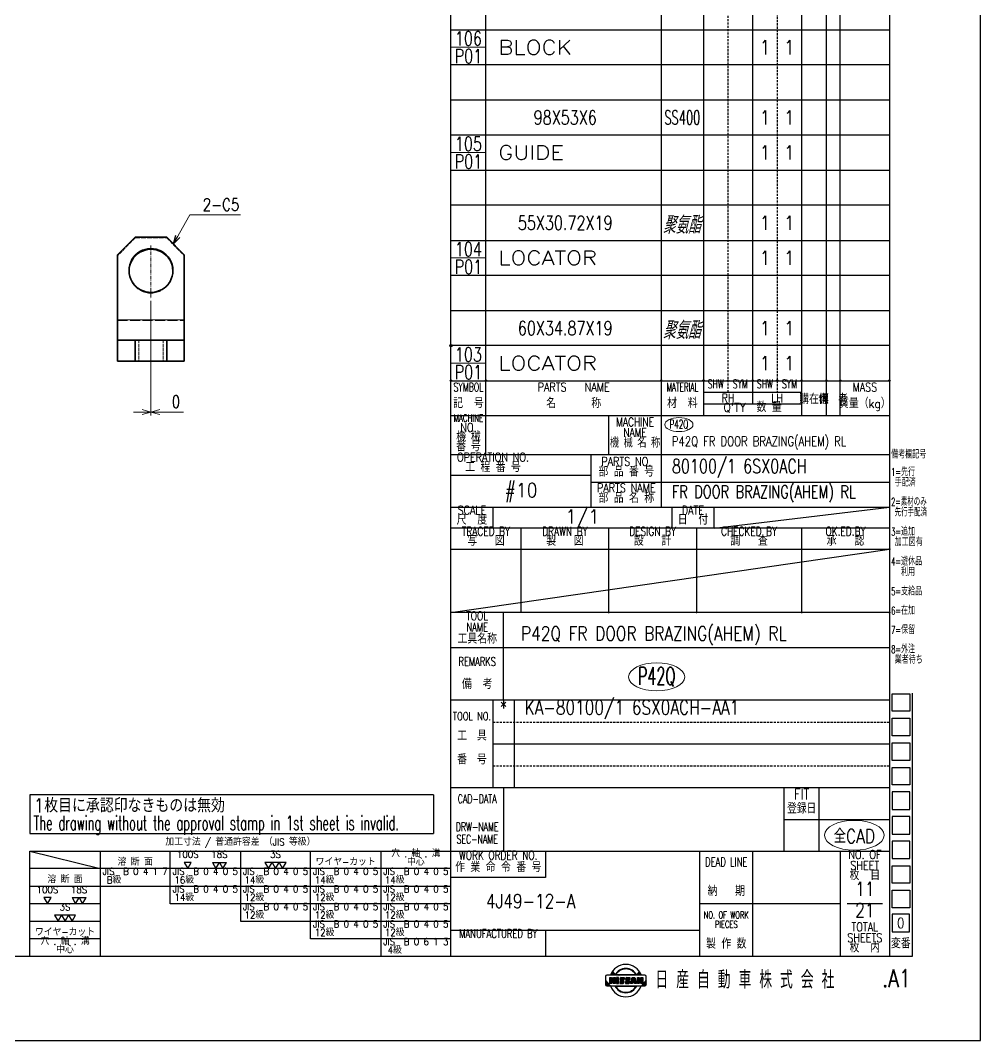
# Model space of a CAD drawing. Header units: millimetres. Extents: x -37676 to 104182, y -50696 to 34441.
# Drawn here: x -37108.3 to -36834.6, y 33305.7 to 33596.4 of the extents above; entities that cross this region are included whole.
import ezdxf
from ezdxf.enums import TextEntityAlignment as Align

# ---------------------------------------------------------------- set-up
doc = ezdxf.new("R2010")
doc.units = ezdxf.units.MM
doc.header["$LTSCALE"] = 0.5
for name, pattern in [('AM_ISO08W050x2', [9, 6, -0.75, 1.5, -0.75]), ('AM_ISO09W050', [22.5, 12, -1.5, 3, -1.5, 3, -1.5]), ('DASHDOT', [18.5, 12, -3, 0.5, -3]), ('DASHED', [15, 12, -3]), ('HIDDEN', [9.525, 6.35, -3.175])]:
    doc.linetypes.add(name, pattern=pattern)
doc.layers.add('\\M+1907D\\M+19867', color=3, linetype='Continuous')
doc.layers.add('\\M+1907D\\M+19867\\M+195E2\\M+18F95\\M+190FC', color=7, linetype='Continuous', plot=False)
for name, color, linetype, lineweight in [('CENTER', 2, 'AM_ISO09W050', 9), ('DIM', 7, 'Continuous', 9), ('DRAWING', 3, 'Continuous', 40), ('HIDDEN', 4, 'AM_ISO08W050x2', 9), ('LIST', 140, 'Continuous', 18), ('材质&数量层', 1, 'Continuous', 9)]:
    doc.layers.add(name, color=color, linetype=linetype, lineweight=lineweight)
doc.styles.add('DIM', font='romans.shx', dxfattribs={"width": 0.8, "bigfont": 'bigfont.shx'})
doc.styles.add('GB', font='gbeitc.shx', dxfattribs={"bigfont": 'gbcbig.shx'})
doc.styles.add('KAI', font='simplex.shx', dxfattribs={"width": 0.8, "bigfont": 'extfont.shx'})
doc.styles.add('KAI(\\M+18F63)', font='simplex.shx', dxfattribs={"width": 0.8, "bigfont": 'extfont.shx'})
doc.dimstyles.new('NISSAN1-1$0', dxfattribs={"dimtxt": 3.5, "dimasz": 2.5, "dimexe": 1, "dimexo": 0.625, "dimgap": 1.2, "dimtad": 3, "dimdsep": 46, "dimtxsty": 'DIM', "dimblk": 'OPEN30', "dimcen": 0, "dimclrd": 256, "dimclre": 256, "dimclrt": 140, "dimazin": 2, "dimtfac": 0.5, "dimtmove": 0, "dimatfit": 3, "dimldrblk": 'OPEN30', "dimfxl": 0, "dimtolj": 2, "dimlwd": 9, "dimlwe": 9, "dimarcsym": 0})
doc.dimstyles.new('NISSAN1-1$7', dxfattribs={"dimtxt": 3.5, "dimasz": 2.5, "dimexe": 1, "dimexo": 0.625, "dimgap": 1.2, "dimtad": 3, "dimdsep": 46, "dimtxsty": 'DIM', "dimblk": 'OPEN30', "dimcen": -0.09, "dimclrd": 256, "dimclre": 256, "dimclrt": 140, "dimazin": 2, "dimtfac": 0.5, "dimtmove": 0, "dimatfit": 3, "dimldrblk": 'OPEN30', "dimfxl": 0, "dimtolj": 2, "dimlwd": 9, "dimlwe": 9, "dimarcsym": 0})
pattern_1 = [(45, (0, 5000), (-0.1122532, 0.1122532), [])]

# ---------------------------------------------------------------- blocks, each defined once
blk = doc.blocks.new('A$C06AF053D')
at = {"layer": 'Defpoints'}
for p, q in [((841, 0), (841, 594)), ((0, 0), (841, 0))]:
    blk.add_line(p, q, dxfattribs=at)
blk = doc.blocks.new('A1-1-1')
at = {"layer": '\\M+1907D\\M+19867'}
h = blk.add_hatch(dxfattribs=at)
h.set_pattern_fill('ANSI31', color=4, scale=0.05, style=0)
h.set_pattern_definition(pattern_1)
edge = h.paths.add_edge_path(flags=16)
edge.add_arc((739.87, 5017.09), 3.33, 29.6391, 150.3609)
edge.add_line((736.98, 5018.74), (742.76, 5018.74))
edge = h.paths.add_edge_path()
edge.add_line((745.32, 5018.64), (734.45, 5018.64))
edge.add_arc((739.87, 5017.09), 3.47, 26.4745, 153.5255)
h = blk.add_hatch(dxfattribs=at)
h.set_pattern_fill('ANSI31', color=4, scale=0.05, style=0)
h.set_pattern_definition(pattern_1)
h.paths.add_polyline_path([(735.86, 5016.91), (735.86, 5016.3), (735.32, 5016.3), (735.32, 5017.94), (735.79, 5017.94), (736.34, 5017.07), (736.34, 5017.94), (736.88, 5017.94), (736.88, 5016.3), (736.25, 5016.3)])
h = blk.add_hatch(dxfattribs=at)
h.set_pattern_fill('ANSI31', color=4, scale=0.05, style=0)
h.set_pattern_definition(pattern_1)
h.paths.add_polyline_path([(737.21, 5017.94), (737.21, 5016.3), (737.75, 5016.3), (737.75, 5017.94)])
h = blk.add_hatch(dxfattribs=at)
h.set_pattern_fill('ANSI31', color=4, scale=0.05, style=0)
h.set_pattern_definition(pattern_1)
edge = h.paths.add_edge_path()
edge.add_line((738.13, 5016.84), (738.76, 5016.84))
edge.add_arc((738.76, 5016.88), 0.045, 270, 430)
edge.add_line((738.78, 5016.92), (738.49, 5017.03))
edge.add_arc((738.6, 5017.48), 0.467, 103.6961, 256.3039, ccw=False)
edge.add_line((738.49, 5017.94), (739.42, 5017.94))
edge.add_line((739.42, 5017.94), (739.42, 5017.4))
edge.add_line((739.42, 5017.4), (738.78, 5017.4))
edge.add_arc((738.78, 5017.35), 0.045, 90, 250)
edge.add_line((738.77, 5017.31), (739.06, 5017.2))
edge.add_arc((738.95, 5016.75), 0.468, -75.718, 75.718, ccw=False)
edge.add_line((739.06, 5016.3), (738.13, 5016.3))
edge.add_line((738.13, 5016.3), (738.13, 5016.84))
h = blk.add_hatch(dxfattribs=at)
h.set_pattern_fill('ANSI31', color=4, scale=0.05, style=0)
h.set_pattern_definition(pattern_1)
edge = h.paths.add_edge_path()
edge.add_arc((740.4, 5017.35), 0.045, 90, 250)
edge.add_line((740.38, 5017.31), (740.68, 5017.2))
edge.add_arc((740.57, 5016.75), 0.468, -75.718, 75.718, ccw=False)
edge.add_line((740.68, 5016.3), (739.75, 5016.3))
edge.add_line((739.75, 5016.3), (739.75, 5016.84))
edge.add_line((739.75, 5016.84), (740.38, 5016.84))
edge.add_arc((740.38, 5016.88), 0.045, 270, 430)
edge.add_line((740.4, 5016.92), (740.11, 5017.03))
edge.add_arc((740.22, 5017.48), 0.467, 103.6961, 256.3039, ccw=False)
edge.add_line((740.11, 5017.94), (741.03, 5017.94))
edge.add_line((741.03, 5017.94), (741.03, 5017.4))
edge.add_line((741.03, 5017.4), (740.4, 5017.4))
h = blk.add_hatch(dxfattribs=at)
h.set_pattern_fill('ANSI31', color=4, scale=0.05, style=0)
h.set_pattern_definition(pattern_1)
h.paths.add_polyline_path([(742.07, 5017.37), (741.96, 5016.95), (742.19, 5016.95)], flags=16)
h.paths.add_polyline_path([(741.68, 5017.94), (742.47, 5017.94), (742.94, 5016.3), (742.38, 5016.3), (742.29, 5016.59), (741.86, 5016.59), (741.77, 5016.3), (741.21, 5016.3)])
h = blk.add_hatch(dxfattribs=at)
h.set_pattern_fill('ANSI31', color=4, scale=0.05, style=0)
h.set_pattern_definition(pattern_1)
h.paths.add_polyline_path([(743.16, 5016.3), (743.16, 5017.94), (743.61, 5017.94), (744.17, 5017.05), (744.17, 5017.94), (744.71, 5017.94), (744.71, 5016.3), (744.08, 5016.3), (743.7, 5016.91), (743.7, 5016.3)])
h = blk.add_hatch(dxfattribs=at)
h.set_pattern_fill('ANSI31', color=4, scale=0.05, style=0)
h.set_pattern_definition(pattern_1)
edge = h.paths.add_edge_path(flags=16)
edge.add_line((736.93, 5015.53), (742.81, 5015.53))
edge.add_arc((739.87, 5017.09), 3.33, 207.9407, 332.0593, ccw=False)
edge = h.paths.add_edge_path()
edge.add_arc((739.87, 5017.09), 3.47, 204.8894, 335.1106)
edge.add_line((734.45, 5015.63), (745.32, 5015.63))
for p, q in [((815, 5574), (815, 5024)), ((690, 5024), (690, 5488)), ((690, 5152), (815, 5152)), ((570, 5054), (690, 5054)), ((570, 5024), (570, 5054)), ((590, 5054), (590, 5024)), ((690, 5049), (570, 5049)), ((815, 5024), (25, 5024))]:
    blk.add_line(p, q, dxfattribs=at)
at = {"layer": '\\M+1907D\\M+19867', "color": 6}
for p, q in [((700, 5167), (700, 5488)), ((750, 5152), (750, 5488)), ((762, 5488), (762, 5178)), ((776, 5488), (776, 5181.4)), ((790, 5178), (790, 5488)), ((797, 5488), (797, 5178)), ((801, 5178), (801, 5488)), ((690, 5288), (815, 5288)), ((815, 5278), (690, 5278)), ((690, 5268), (815, 5268)), ((815, 5258), (690, 5258)), ((690, 5248), (815, 5248)), ((815, 5238), (690, 5238)), ((690, 5228), (815, 5228)), ((815, 5218), (690, 5218)), ((690, 5208), (815, 5208)), ((815, 5198), (690, 5198)), ((690, 5188), (815, 5188)), ((790, 5184.7), (762, 5184.7)), ((762, 5181.4), (790, 5181.4)), ((815, 5178), (690, 5178)), ((735, 5167), (735, 5178)), ((690, 5167), (815, 5167)), ((730, 5152), (730, 5167)), ((730, 5161), (690, 5161)), ((815, 5159), (730, 5159)), ((702, 5146), (702, 5152)), ((753, 5152), (753, 5146)), ((765, 5146), (765, 5152)), ((815, 5146), (690, 5146)), ((710, 5122), (710, 5146)), ((735, 5122), (735, 5146)), ((760, 5146), (760, 5122)), ((790, 5122), (790, 5146)), ((690, 5140), (815, 5140)), ((815, 5122), (690, 5122)), ((705, 5097), (705, 5122)), ((690, 5112), (815, 5112)), ((815.82, 5098.84), (820.82, 5098.84)), ((815.82, 5093.84), (815.82, 5098.84)), ((820.82, 5098.84), (820.82, 5093.84)), ((821.5, 5099), (821.5, 5024)), ((815, 5097), (690, 5097)), ((702, 5072), (702, 5097)), ((708, 5097), (708, 5072)), ((820.82, 5093.84), (815.82, 5093.84)), ((815.82, 5091.84), (820.82, 5091.84)), ((815.82, 5086.84), (815.82, 5091.84)), ((820.82, 5091.84), (820.82, 5086.84)), ((820.82, 5086.84), (815.82, 5086.84)), ((815, 5084.5), (702, 5084.5)), ((815.82, 5084.84), (820.82, 5084.84)), ((815.82, 5079.84), (815.82, 5084.84)), ((820.82, 5084.84), (820.82, 5079.84)), ((820.82, 5079.84), (815.82, 5079.84)), ((815.82, 5077.84), (820.82, 5077.84)), ((815.82, 5072.84), (815.82, 5077.84)), ((820.82, 5077.84), (820.82, 5072.84)), ((820.82, 5072.84), (815.82, 5072.84)), ((685, 5070), (570, 5070)), ((570, 5070), (570, 5059)), ((685, 5070), (685, 5059)), ((815, 5072), (690, 5072)), ((705, 5072), (705, 5054)), ((785, 5054), (785, 5072)), ((795, 5054), (795, 5072)), ((820.82, 5070.84), (815.82, 5070.84)), ((815.82, 5070.84), (815.82, 5065.84)), ((820.82, 5065.84), (820.82, 5070.84)), ((815.82, 5065.84), (820.82, 5065.84)), ((820.82, 5063.84), (815.82, 5063.84)), ((815.82, 5063.84), (815.82, 5058.84)), ((820.82, 5058.84), (820.82, 5063.84)), ((785, 5063), (815, 5063)), ((570, 5059), (685, 5059)), ((815.82, 5058.84), (820.82, 5058.84)), ((815.82, 5056.84), (815.82, 5051.84)), ((820.82, 5056.84), (815.82, 5056.84)), ((820.82, 5051.84), (820.82, 5056.84)), ((570, 5054), (590, 5049)), ((610, 5039), (610, 5054)), ((630, 5054), (630, 5034)), ((650, 5029), (650, 5054)), ((670, 5054), (670, 5024)), ((690, 5054), (801, 5054)), ((717, 5054), (717, 5046.5)), ((761, 5024), (761, 5054)), ((776, 5054), (776, 5024)), ((801, 5054), (801, 5024)), ((801, 5054), (815, 5054)), ((801, 5054), (815, 5054)), ((815.82, 5051.84), (820.82, 5051.84)), ((815.82, 5049.84), (820.82, 5049.84)), ((815.82, 5044.84), (815.82, 5049.84)), ((820.82, 5049.84), (820.82, 5044.84)), ((717, 5046.5), (690, 5046.5)), ((570, 5044), (690, 5044)), ((820.82, 5044.84), (815.82, 5044.84)), ((815.82, 5042.84), (820.82, 5042.84)), ((815.82, 5037.84), (815.82, 5042.84)), ((820.82, 5042.84), (820.82, 5037.84)), ((590, 5039), (570, 5039)), ((690, 5039), (610, 5039)), ((801, 5039), (761, 5039)), ((813, 5039), (803, 5039)), ((820.82, 5037.84), (815.82, 5037.84)), ((815.75, 5036), (815.75, 5031)), ((820.75, 5036), (815.75, 5036)), ((820.75, 5031), (820.75, 5036)), ((570, 5034), (590, 5034)), ((630, 5034), (690, 5034)), ((590, 5029), (570, 5029)), ((690, 5029), (650, 5029)), ((690, 5031.5), (761, 5031.5)), ((717, 5031.5), (717, 5024)), ((815.75, 5031), (820.75, 5031)), ((821.5, 5024), (815, 5024))]:
    blk.add_line(p, q, dxfattribs=at)
at = {"layer": '\\M+1907D\\M+19867', "color": 6, "linetype": 'HIDDEN', "ltscale": 0.2}
for p, q in [((769, 5184.7), (769, 5488)), ((783, 5488), (783, 5184.7)), ((702, 5090.75), (815, 5090.75)), ((702, 5078.25), (815, 5078.25))]:
    blk.add_line(p, q, dxfattribs=at)
at = {"layer": '\\M+1907D\\M+19867', "color": 9}
for p, q in [((765, 5146), (815, 5152)), ((690, 5122), (815, 5140))]:
    blk.add_line(p, q, dxfattribs=at)
at = {"layer": '\\M+1907D\\M+19867', "color": 4}
for p, q in [((616, 5050.73), (614, 5050.73)), ((614, 5050.73), (615, 5049)), ((615, 5049), (616, 5050.73)), ((622, 5050.73), (623, 5049)), ((622, 5050.73), (626, 5050.73)), ((623, 5049), (624, 5050.73)), ((624, 5050.73), (625, 5049)), ((625, 5049), (626, 5050.73)), ((643, 5050.73), (637, 5050.73)), ((637, 5050.73), (638, 5049)), ((638, 5049), (639, 5050.73)), ((639, 5050.73), (640, 5049)), ((640, 5049), (641, 5050.73)), ((641, 5050.73), (642, 5049)), ((642, 5049), (643, 5050.73)), ((574, 5040.73), (575, 5039)), ((576, 5040.73), (574, 5040.73)), ((575, 5039), (576, 5040.73)), ((582, 5040.73), (583, 5039)), ((582, 5040.73), (586, 5040.73)), ((583, 5039), (584, 5040.73)), ((584, 5040.73), (585, 5039)), ((585, 5039), (586, 5040.73)), ((583, 5035.73), (577, 5035.73)), ((577, 5035.73), (578, 5034)), ((578, 5034), (579, 5035.73)), ((579, 5035.73), (580, 5034)), ((580, 5034), (581, 5035.73)), ((581, 5035.73), (582, 5034)), ((582, 5034), (583, 5035.73)), ((734.11, 5018.29), (734.11, 5015.98)), ((734.11, 5017.25), (735.47, 5015.63)), ((745.32, 5018.64), (734.45, 5018.64)), ((735.32, 5016.3), (735.32, 5017.94)), ((735.32, 5017.94), (735.79, 5017.94)), ((735.65, 5018.99), (735.95, 5018.64)), ((735.75, 5019.19), (736.21, 5018.64)), ((735.79, 5017.94), (736.34, 5017.07)), ((735.85, 5019.38), (736.48, 5018.64)), ((735.96, 5019.56), (736.74, 5018.64)), ((736.06, 5019.71), (736.84, 5018.78)), ((736.34, 5017.07), (736.34, 5017.94)), ((736.34, 5017.94), (736.88, 5017.94)), ((736.88, 5017.94), (736.88, 5016.3)), ((742.76, 5018.74), (736.98, 5018.74)), ((737.75, 5017.94), (737.21, 5017.94)), ((737.21, 5017.94), (737.21, 5016.3)), ((737.75, 5016.3), (737.75, 5017.94)), ((738.49, 5017.94), (739.42, 5017.94)), ((738.78, 5016.92), (738.49, 5017.03)), ((738.77, 5017.31), (739.06, 5017.2)), ((739.42, 5017.4), (738.78, 5017.4)), ((739.42, 5017.94), (739.42, 5017.4)), ((740.11, 5017.94), (741.03, 5017.94)), ((740.4, 5016.92), (740.11, 5017.03)), ((740.38, 5017.31), (740.68, 5017.2)), ((741.03, 5017.4), (740.4, 5017.4)), ((741.03, 5017.94), (741.03, 5017.4)), ((741.21, 5016.3), (741.68, 5017.94)), ((741.68, 5017.94), (742.47, 5017.94)), ((742.07, 5017.37), (741.96, 5016.95)), ((742.19, 5016.95), (742.07, 5017.37)), ((742.47, 5017.94), (742.94, 5016.3)), ((743.72, 5019.71), (742.93, 5018.78)), ((743.81, 5019.56), (743.04, 5018.64)), ((743.16, 5017.94), (743.61, 5017.94)), ((743.16, 5016.3), (743.16, 5017.94)), ((743.92, 5019.38), (743.3, 5018.64)), ((744.03, 5019.19), (743.56, 5018.64)), ((743.61, 5017.94), (744.17, 5017.05)), ((744.12, 5018.99), (743.82, 5018.64)), ((744.17, 5017.05), (744.17, 5017.94)), ((744.17, 5017.94), (744.71, 5017.94)), ((745.67, 5017.25), (744.31, 5015.63)), ((744.71, 5017.94), (744.71, 5016.3)), ((745.67, 5015.98), (745.67, 5018.29)), ((734.11, 5016.94), (735.2, 5015.63)), ((734.11, 5016.63), (734.94, 5015.63)), ((734.11, 5016.32), (734.68, 5015.63)), ((734.11, 5016.01), (734.42, 5015.63)), ((734.45, 5015.63), (745.32, 5015.63)), ((735.86, 5016.3), (735.32, 5016.3)), ((736.25, 5016.3), (735.86, 5016.91)), ((735.86, 5016.91), (735.86, 5016.3)), ((736.88, 5016.3), (736.25, 5016.3)), ((736.93, 5015.53), (742.81, 5015.53)), ((737.21, 5016.3), (737.75, 5016.3)), ((738.13, 5016.84), (738.13, 5016.3)), ((738.13, 5016.84), (738.76, 5016.84)), ((738.13, 5016.3), (739.06, 5016.3)), ((739.75, 5016.84), (740.38, 5016.84)), ((739.75, 5016.84), (739.75, 5016.3)), ((739.75, 5016.3), (740.68, 5016.3)), ((741.77, 5016.3), (741.21, 5016.3)), ((741.86, 5016.59), (741.77, 5016.3)), ((742.29, 5016.59), (741.86, 5016.59)), ((741.96, 5016.95), (742.19, 5016.95)), ((742.38, 5016.3), (742.29, 5016.59)), ((742.94, 5016.3), (742.38, 5016.3)), ((743.7, 5016.3), (743.16, 5016.3)), ((744.08, 5016.3), (743.7, 5016.91)), ((743.7, 5016.91), (743.7, 5016.3)), ((744.71, 5016.3), (744.08, 5016.3)), ((745.67, 5016.94), (744.57, 5015.63)), ((745.67, 5016.63), (744.83, 5015.63)), ((745.67, 5016.32), (745.09, 5015.63)), ((745.67, 5016.01), (745.35, 5015.63))]:
    blk.add_line(p, q, dxfattribs=at)
for centre, radius, start, end in [((739.87, 5017.09), 4.62, 19.533, 160.467), ((739.87, 5017.09), 3.47, 26.4745, 153.5255), ((739.87, 5017.09), 3.33, 29.6391, 150.3609), ((734.45, 5018.29), 0.347, 90, 180), ((738.6, 5017.48), 0.467, 103.6961, 256.3039), ((738.78, 5017.35), 0.045, 90, 250), ((738.95, 5016.75), 0.468, 284.282, 75.718), ((740.22, 5017.48), 0.467, 103.6961, 256.3039), ((740.4, 5017.35), 0.045, 90, 250), ((740.57, 5016.75), 0.468, 284.282, 75.718), ((745.32, 5018.29), 0.347, 0, 90), ((734.45, 5015.98), 0.347, 180, 270), ((739.87, 5017.09), 4.62, 198.4001, 341.5999), ((739.87, 5017.09), 3.47, 204.8894, 335.1106), ((739.87, 5017.09), 3.33, 207.9407, 332.0593), ((738.76, 5016.88), 0.045, 270, 70), ((740.38, 5016.88), 0.045, 270, 70), ((745.32, 5015.98), 0.347, 270, 0)]:
    blk.add_arc(centre, radius, start, end, dxfattribs=at)
at = {"layer": '\\M+1907D\\M+19867', "color": 4, "style": 'KAI'}
for s, height, width, p in [('SYMBOL', 2.5, 0.65, (695, 5184.2)), ('PARTS   NAME', 2.5, 0.8, (725, 5184.2)), ('MATERIAL', 2.5, 0.6, (756, 5184.2)), ('SHW', 2.5, 0.65, (765.5, 5185.1)), ('SYM', 2.5, 0.65, (772.5, 5185.1)), ('SHW', 2.5, 0.65, (779.5, 5185.1)), ('SYM', 2.5, 0.65, (786.5, 5185.1)), ('MASS', 2.5, 0.8, (808, 5184.2)), ('\\M+18B4C  \\M+18D86', 2.5, 0.9, (695, 5179.5)), ('\\M+196BC      \\M+18FCC', 2.5, 0.9, (725, 5179.5)), ('\\M+18DDE  \\M+197BF', 2.5, 0.9, (756, 5179.5)), ('\\M+18EBF\\M+197CA\\M+18169kg\\M+1816A', 2.5, 0.9, (808, 5179.5)), ("Q'TY  \\M+19094 \\M+197CA", 2.5, 0.9, (776, 5178.4)), ('MACHINE', 2.1, 0.7, (695, 5175.7)), ('MACHINE', 2.5, 0.75, (742.5, 5174.25)), ('NO.', 2.5, 0.8, (695, 5172.7)), ('NAME', 2.5, 0.75, (742.5, 5171.25)), ('\\M+18B40 \\M+18A42', 2.5, 0.8, (695, 5169.9)), ('\\M+18B40 \\M+18A42 \\M+196BC \\M+18FCC', 2.5, 0.75, (742.5, 5168.25)), ('\\M+194D4 \\M+18D86', 2.5, 0.8, (695, 5167.2)), ('OPERATION NO.', 2.5, 0.8, (702, 5164.2)), ('PARTS NO.', 2.5, 0.8, (740, 5163)), ('\\M+18D48 \\M+192F6 \\M+194D4 \\M+18D86', 2.5, 0.9, (702, 5161.3)), ('\\M+19594 \\M+19569 \\M+194D4 \\M+18D86', 2.5, 0.9, (740, 5160)), ('PARTS NAME', 2.5, 0.8, (740, 5155.5)), ('\\M+19594 \\M+19569 \\M+196BC \\M+18FCC', 2.5, 0.9, (740, 5152.5)), ('SCALE', 2.5, 0.8, (696, 5149.1)), ('DATE', 2.5, 0.8, (759, 5149.1)), ('\\M+18EDA  \\M+19378', 2.5, 0.9, (696, 5146.3)), ('\\M+193FA  \\M+19574', 2.5, 0.9, (759, 5146.3)), ('TRACED BY', 2.5, 0.75, (700, 5143.1)), ('DRAWN BY', 2.5, 0.75, (722.5, 5143.1)), ('DESIGN BY', 2.5, 0.75, (747.5, 5143.1)), ('CHECKED BY', 2.5, 0.75, (775, 5143.1)), ('OK.ED.BY', 2.5, 0.75, (802.5, 5143.1)), ('\\M+18ECA   \\M+1907D', 2.5, 0.9, (700, 5140.3)), ('\\M+190BB   \\M+1907D', 2.5, 0.9, (722.5, 5140.3)), ('\\M+190DD   \\M+18C76', 2.5, 0.9, (747.5, 5140.3)), ('\\M+192B2   \\M+18DB8', 2.5, 0.9, (775, 5140.3)), (' \\M+18FB3   \\M+19446 ', 2.5, 0.9, (802.5, 5140.3)), ('TOOL', 2.5, 0.75827, (697.5, 5119)), ('NAME', 2.5, 0.692741, (697.5, 5115.8)), ('\\M+18D48\\M+18BEF\\M+196BC\\M+18FCC', 2.5, 0.9, (697.5, 5112.4)), ('REMARKS', 2.5, 0.691521, (697.5, 5106)), ('\\M+194F5  \\M+18D6C', 2.5, 0.9, (697.5, 5099.5)), ('TOOL NO.', 2.3, 0.75, (696, 5090.6)), ('\\M+18D48\\M+18140\\M+18BEF', 2.5, 0.9, (696, 5084.8)), ('\\M+194D4\\M+18140\\M+18D86', 2.5, 0.9, (696, 5078)), ('CAD-DATA', 2.5, 0.65, (697.5, 5066.9)), ('FIT', 3, 0.8, (790, 5067.8)), ('\\M+1936F\\M+1985E\\M+193FA', 3, 0.8, (790, 5063.8)), ('DRW-NAME', 2.5, 0.65, (697.5, 5058.9)), ('SEC-NAME', 2.5, 0.65, (697.5, 5055.4)), ('\\M+1976E \\M+19266 \\M+196CA', 2, 0.9, (600, 5049.3)), ('100S', 2, 0.9, (615, 5051.43)), ('18S', 2, 0.9, (624, 5051.43)), ('3S', 2, 0.9, (640, 5051.43)), ('\\M+1838F\\M+18343\\M+18384-\\M+1834A\\M+18362\\M+18367', 2, 0.9, (660, 5049.3)), ('\\M+18C8A . \\M+18EB2 . \\M+18D61', 2, 0.9, (680, 5051.7)), ('\\M+19286\\M+19053', 2, 0.9, (680, 5049.3)), ('WORK ORDER NO.', 2.5, 0.75, (703.5, 5050.8)), ('DEAD LINE', 2.5, 0.7, (768.5, 5048.9)), ('NO. OF', 2.5, 0.8, (808, 5051)), ('JIS  B 0 4 1 7', 2, 0.9, (600, 5046.6)), ('JIS  B 0 4 0 5', 2, 0.9, (620, 5046.6)), ('JIS  B 0 4 0 5', 2, 0.9, (640, 5046.6)), ('JIS  B 0 4 0 5', 2, 0.9, (660, 5046.6)), ('JIS  B 0 4 0 5', 2, 0.9, (680, 5046.6)), ('\\M+18DEC \\M+18BC6 \\M+196BD \\M+197DF \\M+194D4 \\M+18D86', 2.5, 0.9, (703.5, 5047.3)), ('SHEET', 2.5, 0.8, (808, 5047.9)), ('\\M+1976E \\M+19266 \\M+196CA', 2, 0.9, (580, 5044.3)), ('B\\M+18B89', 2, 0.9, (594, 5044.2)), ('16\\M+18B89', 2, 0.9, (614, 5044.2)), ('14\\M+18B89', 2, 0.9, (634, 5044.2)), ('14\\M+18B89', 2, 0.9, (654, 5044.2)), ('14\\M+18B89', 2, 0.9, (674, 5044.2)), ('\\M+19687  \\M+196DA', 2.5, 0.9, (808, 5045)), ('100S', 2, 0.9, (575, 5041.43)), ('18S', 2, 0.9, (584, 5041.43)), ('JIS  B 0 4 0 5', 2, 0.9, (620, 5041.6)), ('JIS  B 0 4 0 5', 2, 0.9, (640, 5041.6)), ('JIS  B 0 4 0 5', 2, 0.9, (660, 5041.6)), ('JIS  B 0 4 0 5', 2, 0.9, (680, 5041.6)), ('\\M+1945B   \\M+18AFA', 2.5, 0.9, (768.5, 5040.5)), ('14\\M+18B89', 2, 0.9, (614, 5039.2)), ('12\\M+18B89', 2, 0.9, (634, 5039.2)), ('12\\M+18B89', 2, 0.9, (654, 5039.2)), ('12\\M+18B89', 2, 0.9, (674, 5039.2)), ('3S', 2, 0.9, (580, 5036.43)), ('JIS  B 0 4 0 5', 2, 0.9, (640, 5036.6)), ('JIS  B 0 4 0 5', 2, 0.9, (660, 5036.6)), ('JIS  B 0 4 0 5', 2, 0.9, (680, 5036.6)), ('12\\M+18B89', 2, 0.9, (634, 5034.2)), ('12\\M+18B89', 2, 0.9, (654, 5034.2)), ('12\\M+18B89', 2, 0.9, (674, 5034.2)), ('NO. OF WORK', 2, 0.7, (768.5, 5034.2)), ('\\M+1838F\\M+18343\\M+18384-\\M+1834A\\M+18362\\M+18367', 2, 0.9, (580, 5029.3)), ('JIS  B 0 4 0 5', 2, 0.9, (660, 5031.6)), ('12\\M+18B89', 2, 0.9, (654, 5029.2)), ('JIS  B 0 4 0 5', 2, 0.9, (680, 5031.6)), ('12\\M+18B89', 2, 0.9, (674, 5029.2)), ('MANUFACTURED BY', 2.5, 0.7, (703.5, 5028.5)), ('PIECES', 2, 0.7, (768.5, 5031.5)), ('TOTAL', 2.5, 0.8, (808, 5030.4)), ('\\M+18C8A . \\M+18EB2 . \\M+18D61', 2, 0.9, (580, 5026.7)), ('JIS  B 0 6 1 3', 2, 0.9, (680, 5026.6)), ('\\M+190BB \\M+18DEC \\M+19094', 2.5, 0.9, (768.5, 5025.5)), ('SHEETS', 2.5, 0.8, (808, 5027.3)), ('\\M+195CF\\M+194D4', 2.5, 0.9, (818.25, 5025.6)), ('\\M+19286\\M+19053', 2, 0.9, (580, 5024.3)), ('4\\M+18B89', 2, 0.9, (674, 5024.2)), ('\\M+19687  \\M+193E0', 2.5, 0.9, (808, 5024.4))]:
    blk.add_text(s, height=height, dxfattribs=dict(at, width=width)).set_placement(p, align=Align.BOTTOM_CENTER)
at = {"layer": '\\M+1907D\\M+19867', "color": 4, "style": 'KAI(\\M+18F63)', "width": 0.9}
for s, p in [('\\M+18D77\\M+18DDD\\M+19557', (793.5, 5183)), ('\\M+194F5\\M+18140\\M+18D6C', (799, 5183))]:
    blk.add_text(s, height=2.5, dxfattribs=at).set_placement(p, align=Align.MIDDLE)
at = {"layer": '\\M+1907D\\M+19867', "color": 4, "style": 'KAI'}
for s, width, p in [('\\M+194F5\\M+18D6C\\M+19793\\M+18B4C\\M+18D86', 0.65, (815.5, 5167)), ('1=\\M+190E6\\M+18D73 ', 0.65, (815.5, 5162)), ('\\M+18EE8\\M+1947A\\M+18DCF', 0.65, (816.5, 5159)), ('2=\\M+19166\\M+18DDE\\M+182CC\\M+182DD', 0.6, (815.5, 5153.5)), ('\\M+190E6\\M+18D73\\M+18EE8\\M+1947A\\M+18DCF', 0.6, (816.5, 5150.5)), ('3=\\M+192C7\\M+189C1 ', 0.65, (815.5, 5145)), ('\\M+189C1\\M+18D48\\M+1907D\\M+1974C', 0.65, (816.5, 5142)), ('4=\\M+19756\\M+18B78\\M+19569', 0.65, (815.5, 5136.5)), ('\\M+19798\\M+19770', 0.65, (818.3, 5133.5)), ('5=\\M+18E78\\M+18B8B\\M+19569', 0.65, (815.5, 5128)), ('6=\\M+18DDD\\M+189C1 ', 0.65, (815.5, 5122.5)), ('7=\\M+195DB\\M+197AF ', 0.65, (815.5, 5117)), ('8=\\M+18A4F\\M+1928D ', 0.65, (815.5, 5111.5)), ('\\M+18BC6\\M+18ED2\\M+191D2\\M+182BF', 0.65, (816.5, 5108.5))]:
    blk.add_text(s, height=2.2, dxfattribs=dict(at, width=width)).set_placement(p, align=Align.MIDDLE_LEFT)
for s, width, p in [('1\\M+19687\\M+196DA\\M+182C9\\M+18FB3\\M+19446\\M+188F3\\M+182C8\\M+182AB\\M+182E0\\M+182CC\\M+182CD\\M+196B3\\M+18CF8', 0.9, (571, 5065)), ('The drawing without the approval stamp in 1st sheet is invalid.', 0.6, (571, 5060))]:
    blk.add_text(s, height=4, dxfattribs=dict(at, width=width)).set_placement(p)
at = {"layer": '\\M+1907D\\M+19867', "color": 4, "style": 'KAI', "width": 0.9}
blk.add_text('\\M+189C1\\M+18D48\\M+190A1\\M+19640 / \\M+19581\\M+192CA\\M+18B96\\M+19765\\M+18DB7 \\M+18169JIS \\M+19399\\M+18B89\\M+1816A', height=2, rotation=0, dxfattribs=at).set_placement((630, 5055), align=Align.BOTTOM_CENTER)
at = {"layer": '\\M+1907D\\M+19867', "color": 4, "style": 'KAI', "width": 0.8}
blk.add_text('0', height=3, dxfattribs=at).set_placement((818.25, 5033.5), align=Align.MIDDLE_CENTER)
at = {"layer": '\\M+1907D\\M+19867', "color": 5, "style": 'KAI', "width": 0.665217}
blk.add_text('\\M+193FA \\M+18E59 \\M+18EA9 \\M+193AE \\M+18ED4 \\M+18A94 \\M+18EAE \\M+189EF \\M+18ED0', height=5, dxfattribs=at).set_placement((748.31, 5014.84), (799.31, 5014.84), align=Align.FIT)
at = {"layer": '\\M+1907D\\M+19867', "color": 4, "insert": (812.94, 5020.27), "char_height": 5, "width": 9.2396, "attachment_point": 1, "style": 'KAI'}
blk.add_mtext('.A1', dxfattribs=at)
blk = doc.blocks.new('_Open30')
at = {"color": 0, "linetype": 'ByBlock', "lineweight": -2}
for p, q in [((-1, 0.27), (0, 0)), ((0, 0), (-1, -0.27)), ((0, 0), (-1, 0))]:
    blk.add_line(p, q, dxfattribs=at)
blk = doc.blocks.new('*D35')
at = {"layer": 'Defpoints', "color": 0, "transparency": 16777216}
for p in [(-37071.09, 33517.1), (-37071.09, 33495.95), (-37071.09, 33484.78)]:
    blk.add_point(p, dxfattribs=at)
at = {"layer": 'DIM', "lineweight": 9, "transparency": 16777216}
for p, q in [((-37071.09, 33516.47), (-37071.09, 33483.78)), ((-37071.09, 33495.32), (-37071.09, 33483.78)), ((-37073.59, 33484.78), (-37076.09, 33484.78)), ((-37068.59, 33484.78), (-37061.83, 33484.78))]:
    blk.add_line(p, q, dxfattribs=at)
at = {"layer": 'DIM', "lineweight": 9, "transparency": 16777216, "xscale": 2.5, "yscale": 2.5, "zscale": 2.5}
blk.add_blockref('_Open30', (-37071.09, 33484.78), dxfattribs=at)
at = {"layer": 'DIM', "lineweight": 9, "transparency": 16777216, "xscale": 2.5, "yscale": 2.5, "zscale": 2.5, "rotation": 180}
blk.add_blockref('_Open30', (-37071.09, 33484.78), dxfattribs=at)
at = {"layer": 'DIM', "color": 140, "transparency": 16777216, "insert": (-37063.96, 33487.73), "char_height": 3.5, "attachment_point": 5, "style": 'DIM'}
blk.add_mtext('\\A2;0', dxfattribs=at)

msp = doc.modelspace()

# ---------------------------------------------------------------- linework, layer by layer
at = {"layer": '\\M+1907D\\M+19867', "color": 4}
for centre in [(-36860.587, 33445.682), (-36940.587, 33427.682), (-36915.587, 33427.682), (-36885.587, 33427.682), (-36860.587, 33427.682)]:
    msp.add_circle(centre, 0.125, dxfattribs=at)
at = {"layer": '\\M+1907D\\M+19867\\M+195E2\\M+18F95\\M+190FC'}
for centre, radius in [((-36985.587, 33503.682), 0.33), ((-36985.587, 33503.682), 0.066), ((-36985.587, 33493.682), 0.22), ((-36985.587, 33493.682), 0.044), ((-36975.587, 33493.682), 0.22), ((-36975.587, 33493.682), 0.044), ((-36925.587, 33493.682), 0.22), ((-36925.587, 33493.682), 0.044), ((-36913.587, 33493.682), 0.22), ((-36913.587, 33493.682), 0.044), ((-36906.587, 33493.682), 0.22), ((-36906.587, 33493.682), 0.044), ((-36899.587, 33493.682), 0.22), ((-36892.587, 33493.682), 0.22), ((-36885.587, 33493.682), 0.22), ((-36878.587, 33493.682), 0.22), ((-36874.587, 33493.682), 0.22), ((-36860.587, 33493.682), 0.22)]:
    msp.add_circle(centre, radius, dxfattribs=at)
at = {"layer": 'CENTER', "linetype": 'DASHDOT', "lineweight": 13, "ltscale": 0.180015}
for p, q in [((-37071.092, 33532.221), (-37071.092, 33517.099)), ((-37071.092, 33505.866), (-37071.092, 33498.665))]:
    msp.add_line(p, q, dxfattribs=at)
at = {"layer": 'DRAWING', "lineweight": 35, "ltscale": 0.176723}
for p, q in [((-37080.592, 33529.597), (-37075.592, 33534.593)), ((-37066.592, 33534.593), (-37061.592, 33529.597))]:
    msp.add_line(p, q, dxfattribs=at)
at = {"layer": 'DRAWING', "lineweight": 35, "ltscale": 0.225}
for p, q in [((-37075.592, 33534.593), (-37066.592, 33534.593)), ((-37075.592, 33505.266), (-37066.592, 33505.266)), ((-37075.592, 33499.266), (-37066.592, 33499.266))]:
    msp.add_line(p, q, dxfattribs=at)
at = {"layer": 'DRAWING', "lineweight": 35, "ltscale": 0.463503}
for p, q in [((-37080.592, 33511.056), (-37080.592, 33529.597)), ((-37061.592, 33511.056), (-37061.592, 33529.597))]:
    msp.add_line(p, q, dxfattribs=at)
at = {"layer": 'DRAWING', "lineweight": 35, "ltscale": 0.144765}
for p, q in [((-37080.592, 33505.266), (-37080.592, 33511.056)), ((-37061.592, 33505.266), (-37061.592, 33511.056))]:
    msp.add_line(p, q, dxfattribs=at)
at = {"layer": 'DRAWING', "lineweight": 13, "ltscale": 0.475}
msp.add_line((-37080.592, 33511.056), (-37061.592, 33511.056), dxfattribs=at)
at = {"layer": 'DRAWING', "lineweight": 35, "ltscale": 0.125}
for p, q in [((-37075.592, 33505.266), (-37080.592, 33505.266)), ((-37066.592, 33505.266), (-37061.592, 33505.266)), ((-37075.592, 33499.266), (-37080.592, 33499.266)), ((-37066.592, 33499.266), (-37061.592, 33499.266))]:
    msp.add_line(p, q, dxfattribs=at)
at = {"layer": 'DRAWING', "lineweight": 35, "ltscale": 0.15}
for p, q in [((-37080.592, 33499.266), (-37080.592, 33505.266)), ((-37075.592, 33499.266), (-37075.592, 33505.266)), ((-37066.592, 33499.266), (-37066.592, 33505.266)), ((-37061.592, 33499.266), (-37061.592, 33505.266))]:
    msp.add_line(p, q, dxfattribs=at)
at = {"layer": 'DRAWING', "lineweight": 35}
for centre, major_axis, start_param, end_param in [((-37071.092, 33525.099), (-6.25, 0), 4.2123889, 6.2832242), ((-37071.092, 33524.89), (-6.25, 0), 4.2123889, 6.2664458), ((-37071.092, 33525.099), (6.25, 0), 0.0000389, 1.0707963), ((-37071.092, 33524.89), (6.25, 0), 0.0167853, 1.0707963), ((-37071.092, 33525.099), (-6.25, 0), 0.0000389, 1.0707963), ((-37071.092, 33525.099), (6.25, 0), 4.2123889, 6.2832242)]:
    msp.add_ellipse(centre, major_axis=major_axis, ratio=0.9993908, start_param=start_param, end_param=end_param, dxfattribs=at)
at = {"layer": 'HIDDEN', "linetype": 'DASHED', "lineweight": 13, "ltscale": 0.176723}
for p, q in [((-37075.592, 33534.384), (-37080.592, 33529.387)), ((-37066.592, 33534.384), (-37061.592, 33529.387))]:
    msp.add_line(p, q, dxfattribs=at)
at = {"layer": 'HIDDEN', "linetype": 'DASHED', "lineweight": 13, "ltscale": 0.005235}
for p, q in [((-37075.592, 33534.384), (-37075.592, 33534.593)), ((-37066.592, 33534.593), (-37066.592, 33534.384)), ((-37077.342, 33525.099), (-37077.342, 33524.89)), ((-37064.842, 33525.099), (-37064.842, 33524.89))]:
    msp.add_line(p, q, dxfattribs=at)
at = {"layer": 'HIDDEN', "linetype": 'DASHED', "lineweight": 13, "ltscale": 0.225}
msp.add_line((-37075.592, 33534.384), (-37066.592, 33534.384), dxfattribs=at)
at = {"layer": 'HIDDEN', "linetype": 'DASHED', "lineweight": 13, "ltscale": 0.475}
msp.add_line((-37080.592, 33510.847), (-37061.592, 33510.847), dxfattribs=at)
at = {"layer": 'HIDDEN', "linetype": 'DASHED', "lineweight": 13, "ltscale": 0.15}
for p, q in [((-37074.592, 33505.266), (-37074.592, 33499.266)), ((-37067.592, 33505.266), (-37067.592, 33499.266))]:
    msp.add_line(p, q, dxfattribs=at)
at = {"layer": 'HIDDEN', "linetype": 'DASHED', "lineweight": 13}
for major_axis, start_param, end_param in [((-6.25, 0), 6.2664458, 6.2832242), ((-6.25, 0), 0.0000389, 1.0707963), ((6.25, 0), 4.2123889, 6.2832242), ((6.25, 0), 0.0000389, 0.0167853)]:
    msp.add_ellipse((-37071.092, 33524.89), major_axis=major_axis, ratio=0.9993908, start_param=start_param, end_param=end_param, dxfattribs=at)
at = {"layer": 'LIST'}
for p, q in [((-36985.587, 33588.682), (-36975.587, 33588.682)), ((-36985.587, 33558.682), (-36975.587, 33558.682)), ((-36985.587, 33528.682), (-36975.587, 33528.682)), ((-36985.587, 33498.682), (-36975.587, 33498.682))]:
    msp.add_line(p, q, dxfattribs=at)
for centre, major_axis in [((-36920.587, 33481.182), (-4, 0)), ((-36926.931, 33409.31), (-8, 0)), ((-36870.587, 33364.182), (-8.5, 0))]:
    msp.add_ellipse(centre, major_axis=major_axis, ratio=0.5, dxfattribs=at)

# ---------------------------------------------------------------- block references
at = {"layer": '\\M+1907D\\M+19867', "color": 4}
msp.add_blockref('A1-1-1', (-37675.587, 28305.682), dxfattribs=at)
at = {"layer": 'Defpoints'}
msp.add_blockref('A$C06AF053D', (-37675.587, 33305.682), dxfattribs=at)

# ---------------------------------------------------------------- texts
at = {"layer": 'Defpoints', "style": 'KAI', "width": 0.8}
msp.add_text('4J49-12-A', height=4, dxfattribs=at).set_placement((-36975.587, 33342.182), align=Align.BOTTOM_LEFT)
at = {"layer": 'DIM', "color": 140, "insert": (-37056.343, 33542.126), "char_height": 3.5, "width": 66, "attachment_point": 7, "style": 'DIM'}
msp.add_mtext('\\A2;2{\\Fromans,bigfont|c134;-}C5', dxfattribs=at)
at = {"layer": 'LIST', "style": 'KAI'}
for s, height, width, p in [('106', 4, 0.75, (-36980.587, 33591.164)), ('1', 4, 0.9, (-36896.087, 33588.682)), ('1', 4, 0.9, (-36889.087, 33588.682)), ('P01', 4, 0.75, (-36980.587, 33586.158)), ('98X53X6', 4, 0.75, (-36953.006, 33568.682)), ('SS400', 4, 0.6, (-36919.617, 33568.682)), ('1', 4, 0.9, (-36896.087, 33568.682)), ('1', 4, 0.9, (-36889.087, 33568.682)), ('105', 4, 0.75, (-36980.587, 33561.164)), ('P01', 4, 0.75, (-36980.587, 33556.158)), ('1', 4, 0.9, (-36896.087, 33558.682)), ('1', 4, 0.9, (-36889.087, 33558.682)), ('55X30.72X19', 4, 0.75, (-36953.006, 33538.682)), ('1', 4, 0.9, (-36896.087, 33538.682)), ('1', 4, 0.9, (-36889.087, 33538.682)), ('104', 4, 0.75, (-36980.587, 33531.164)), ('1', 4, 0.9, (-36896.087, 33528.682)), ('1', 4, 0.9, (-36889.087, 33528.682)), ('P01', 4, 0.75, (-36980.587, 33526.158)), ('60X34.87X19', 4, 0.75, (-36953.006, 33508.682)), ('1', 4, 0.9, (-36896.087, 33508.682)), ('1', 4, 0.9, (-36889.087, 33508.682)), ('103', 4, 0.75, (-36980.587, 33501.164)), ('1', 4, 0.9, (-36896.087, 33498.682)), ('1', 4, 0.9, (-36889.087, 33498.682)), ('P01', 4, 0.75, (-36980.587, 33496.158)), ('RH', 2.5, 0.8, (-36906.587, 33488.732)), ('LH', 2.5, 0.8, (-36892.587, 33488.732)), ('P42Q', 2.5, 0.6, (-36920.587, 33481.182)), ('#10', 4, 0.9, (-36965.587, 33462.182)), ('1/1', 4, 0.9, (-36948.087, 33454.682)), ('P42Q', 5, 0.6, (-36926.931, 33409.31)), ('\\M+19153CAD', 4, 0.8, (-36870.587, 33364.182))]:
    msp.add_text(s, height=height, dxfattribs=dict(at, width=width)).set_placement(p, align=Align.MIDDLE)
at = {"layer": 'LIST', "style": 'KAI', "width": 1.2}
for s, p in [('BLOCK', (-36972.087, 33588.682)), ('GUIDE', (-36972.087, 33558.682)), ('LOCATOR', (-36972.087, 33528.682)), ('LOCATOR', (-36972.087, 33498.682))]:
    msp.add_text(s, height=4, dxfattribs=at).set_placement(p, align=Align.MIDDLE_LEFT)
at = {"layer": 'LIST', "style": 'KAI'}
for s, height, width, p in [('P42Q FR DOOR BRAZING(AHEM) RL', 2.8, 0.75, (-36922.587, 33474.182)), ('80100/1 6SX0ACH', 4, 0.75, (-36922.587, 33466.182)), ('FR DOOR BRAZING(AHEM) RL', 3.6, 0.75, (-36922.587, 33459.182)), ('KA-80100/1 6SX0ACH-AA1', 4, 0.8, (-36964.587, 33397.432))]:
    msp.add_text(s, height=height, dxfattribs=dict(at, width=width)).set_placement(p, align=Align.BOTTOM_LEFT)
at = {"layer": 'LIST', "style": 'KAI', "width": 0.8}
msp.add_text('P42Q FR DOOR BRAZING(AHEM) RL', height=4, dxfattribs=at).set_placement((-36965.587, 33419.682))
at = {"layer": 'LIST', "style": 'KAI'}
for s, width, p in [('*', 0.75, (-36970.587, 33397.432)), ('11', 0.8, (-36867.587, 33345.682)), ('21', 0.8, (-36867.587, 33339.682))]:
    msp.add_text(s, height=4, dxfattribs=dict(at, width=width)).set_placement(p, align=Align.BOTTOM_CENTER)
at = {"layer": '材质&数量层', "style": 'GB'}
for p in [(-36919.832, 33538.325), (-36919.832, 33508.325)]:
    msp.add_text('聚氨酯', height=5, dxfattribs=at).set_placement(p, align=Align.MIDDLE)

# ---------------------------------------------------------------- dimensions: what is measured, and where the dimension line sits
at = {"layer": 'DIM'}
dim = msp.add_linear_dim(base=(-37071.091903433, 33484.781700801), p1=(-37071.091903433, 33517.098755051), p2=(-37071.091903433, 33495.946512256), dimstyle='NISSAN1-1$0', dxfattribs=at)
dim.commit()
dim.dimension.update_dxf_attribs({"geometry": '*D35', "text_midpoint": (-37063.958570099, 33487.731700801)})

# ---------------------------------------------------------------- leaders
at = {"layer": 'DIM', "annotation_type": 0, "has_hookline": 1, "hookline_direction": 0, "text_width": 10.8}
msp.add_leader([(-37064.66, 33532.663), (-37060.043, 33540.926), (-37057.543, 33540.926)], dimstyle='NISSAN1-1$7', override={"dimgap": 1.2, "dimtad": 1}, dxfattribs=at)

doc.saveas('drawing.dxf')
